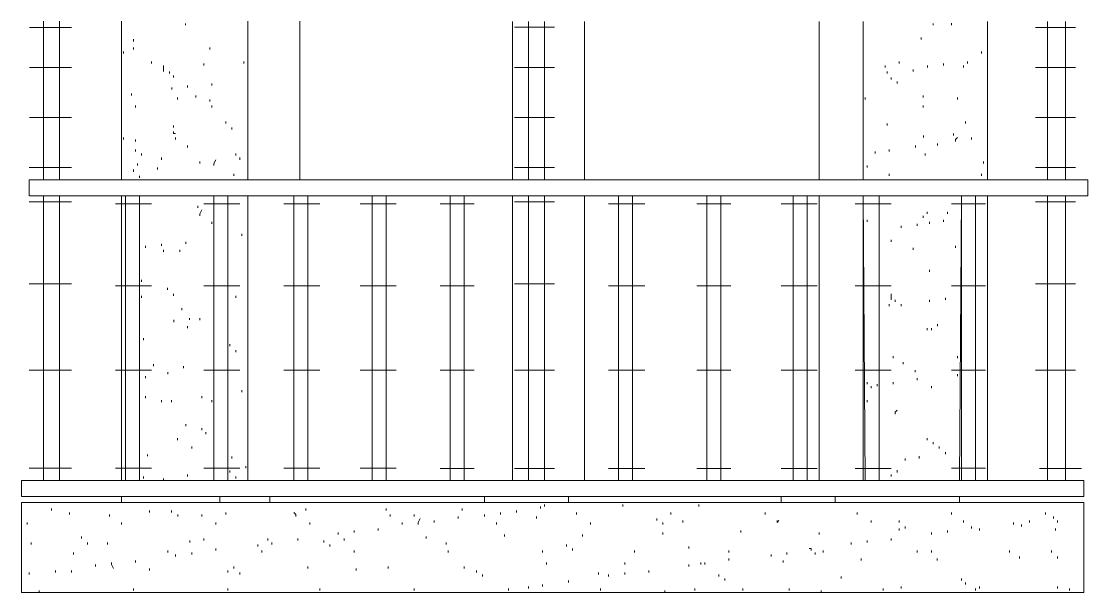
# Model space of a CAD drawing. Header units: millimetres. Extents: x -84511 to -57795, y -17083 to -534.
# Drawn here: x -73270 to -71247, y -8865 to -7780 of the extents above; entities that cross this region are included whole.
import ezdxf

# ---------------------------------------------------------------- set-up
doc = ezdxf.new("R2010")
doc.units = ezdxf.units.MM
doc.layers.add('A-POR-___-___-EXI', color=250, linetype='Continuous', lineweight=25)

msp = doc.modelspace()

# ---------------------------------------------------------------- linework, layer by layer
at = {"layer": 'A-POR-___-___-EXI', "color": 18, "lineweight": 9}
for p, q in [((-72958.4, -7788), (-72958.4, -7784.3)), ((-71539.6, -7788), (-71539.6, -7784.3)), ((-71505.3, -7788), (-71505.3, -7784.2)), ((-71562.4, -7814.7), (-71562.4, -7810.9)), ((-73057.3, -7818.5), (-73057.3, -7814.6)), ((-73057.3, -7833.6), (-73057.3, -7829.9)), ((-72912.7, -7833.6), (-72912.7, -7829.9)), ((-71448.3, -7841.3), (-71448.3, -7837.5)), ((-71436.9, -7848.9), (-71436.9, -7845.1)), ((-73023, -7860.4), (-73023, -7856.5)), ((-72924.1, -7864.2), (-72924.1, -7860.3)), ((-72848, -7860.4), (-72848, -7856.5)), ((-71630.9, -7868), (-71630.9, -7864.1)), ((-71604.2, -7860.4), (-71604.2, -7856.5)), ((-71550.9, -7867.9), (-71550.9, -7864.2)), ((-71520.6, -7864.2), (-71520.6, -7860.3)), ((-71482.5, -7868), (-71482.5, -7864.1)), ((-71474.9, -7860.3), (-71474.9, -7856.5)), ((-72988.8, -7879.4), (-72988.8, -7875.6)), ((-72981.2, -7886.9), (-72981.2, -7883.2)), ((-71627, -7879.3), (-71627, -7875.5)), ((-71619.4, -7890.7), (-71619.4, -7886.9)), ((-71577.6, -7875.5), (-71577.6, -7871.7)), ((-72984.9, -7909.8), (-72984.9, -7906)), ((-72954.6, -7906), (-72954.6, -7902.1)), ((-72908.9, -7902.1), (-72908.9, -7898.3)), ((-71608.1, -7898.4), (-71608.1, -7894.6)), ((-73061, -7921.1), (-73061, -7917.4)), ((-72939.4, -7925), (-72939.4, -7921.2)), ((-72912.8, -7932.6), (-72912.8, -7928.8)), ((-71668.9, -7928.8), (-71668.9, -7925)), ((-71558.6, -7924.9), (-71558.6, -7921.2)), ((-71493.9, -7928.8), (-71493.9, -7925)), ((-73053.5, -7944), (-73053.5, -7940.2)), ((-72909, -7944), (-72909, -7940.2)), ((-71558.6, -7944), (-71558.6, -7940.2)), ((-72882.3, -7974.4), (-72882.3, -7970.6)), ((-71478.7, -7974.4), (-71478.7, -7970.7)), ((-72981.2, -7982), (-72981.2, -7978.2)), ((-72870.8, -7985.8), (-72870.8, -7982.1)), ((-71627, -7978.2), (-71627, -7974.4)), ((-73076.3, -8004.9), (-73076.3, -8001)), ((-73053.5, -8008.7), (-73053.5, -8004.9)), ((-72977.4, -8004.9), (-72977.4, -8001.1)), ((-71558.5, -8001.1), (-71558.5, -7997.2)), ((-71531.9, -8016.2), (-71531.9, -8012.5)), ((-71501.5, -7997.3), (-71501.5, -7993.5)), ((-71467.3, -8004.9), (-71467.3, -8001)), ((-73053.4, -8027.7), (-73053.4, -8023.9)), ((-73042.1, -8035.2), (-73042.1, -8031.5)), ((-72954.6, -8020), (-72954.6, -8016.2)), ((-72863.2, -8035.3), (-72863.2, -8031.5)), ((-71649.8, -8031.5), (-71649.8, -8027.7)), ((-71623.2, -8027.7), (-71623.2, -8023.8)), ((-71573.7, -8020), (-71573.7, -8016.3)), ((-71554.8, -8035.3), (-71554.8, -8031.5)), ((-73049.6, -8054.3), (-73049.6, -8050.5)), ((-72931.7, -8050.5), (-72931.7, -8046.6)), ((-72855.6, -8043), (-72855.6, -8039.1)), ((-71444.4, -8050.5), (-71444.4, -8046.7)), ((-73057.2, -8065.8), (-73057.2, -8061.9)), ((-73045.8, -8077.1), (-73045.8, -8073.3)), ((-73011.6, -8061.9), (-73011.6, -8058.1)), ((-72867, -8073.3), (-72867, -8069.5)), ((-71665.1, -8058.1), (-71665.1, -8054.2)), ((-71623.3, -8073.3), (-71623.3, -8069.5)), ((-71448.3, -8073.3), (-71448.3, -8069.5)), ((-72935.6, -8134.1), (-72935.6, -8130.4)), ((-71558.6, -8153.1), (-71558.6, -8149.4)), ((-71551, -8145.6), (-71551, -8141.8)), ((-71512.9, -8145.6), (-71512.9, -8141.7)), ((-72908.9, -8164.6), (-72908.9, -8160.9)), ((-71665.1, -8160.9), (-71665.1, -8157)), ((-71600.4, -8172.2), (-71600.4, -8168.5)), ((-71570, -8168.5), (-71570, -8164.7)), ((-71547.1, -8164.6), (-71547.1, -8160.8)), ((-71520.6, -8160.8), (-71520.6, -8157)), ((-72878.5, -8187.4), (-72878.5, -8183.7)), ((-72851.9, -8187.5), (-72851.9, -8183.6)), ((-71619.4, -8198.9), (-71619.4, -8195.1)), ((-73034.4, -8210.3), (-73034.4, -8206.4)), ((-73004.1, -8206.4), (-73004.1, -8202.6)), ((-73000.2, -8217.8), (-73000.2, -8214.1)), ((-72969.7, -8217.8), (-72969.7, -8214)), ((-72958.3, -8202.6), (-72958.3, -8198.8)), ((-71577.7, -8214.1), (-71577.7, -8210.3)), ((-71497.7, -8210.2), (-71497.7, -8206.4)), ((-71547.1, -8255.9), (-71547.1, -8252)), ((-73042, -8274.9), (-73042, -8271.1)), ((-72992.6, -8290.1), (-72992.6, -8286.3)), ((-71642.3, -8286.4), (-71642.3, -8282.6)), ((-73042, -8305.4), (-73042, -8301.5)), ((-72981.2, -8301.6), (-72981.2, -8297.7)), ((-72863.3, -8305.4), (-72863.3, -8301.5)), ((-71611.9, -8312.9), (-71611.9, -8309.1)), ((-71600.4, -8320.6), (-71600.4, -8316.8)), ((-71547.1, -8313), (-71547.1, -8309.2)), ((-71516.8, -8309.2), (-71516.8, -8305.3)), ((-72965.9, -8328.2), (-72965.9, -8324.4)), ((-71623.2, -8320.6), (-71623.2, -8316.8)), ((-72981.1, -8351), (-72981.1, -8347.1)), ((-72950.8, -8347.1), (-72950.8, -8343.4)), ((-72931.7, -8347.2), (-72931.7, -8343.4)), ((-72905.2, -8343.4), (-72905.2, -8339.6)), ((-71531.9, -8358.6), (-71531.9, -8354.8)), ((-72954.6, -8362.5), (-72954.6, -8358.6)), ((-71551, -8366.2), (-71551, -8362.4)), ((-71543.3, -8366.2), (-71543.3, -8362.4)), ((-73038.2, -8385.3), (-73038.2, -8381.5)), ((-72874.6, -8396.6), (-72874.6, -8392.8)), ((-72863.3, -8408.1), (-72863.3, -8404.3)), ((-71615.7, -8419.5), (-71615.7, -8415.7)), ((-71493.9, -8419.5), (-71493.9, -8415.6)), ((-73019.2, -8434.7), (-73019.2, -8430.9)), ((-72962.2, -8438.5), (-72962.2, -8434.7)), ((-71596.6, -8430.9), (-71596.6, -8427.1)), ((-73034.4, -8457.5), (-73034.4, -8453.7)), ((-72992.5, -8449.9), (-72992.5, -8446.1)), ((-71573.8, -8446.1), (-71573.8, -8442.2)), ((-71570, -8461.3), (-71570, -8457.5)), ((-71494, -8453.7), (-71494, -8449.8)), ((-71665.1, -8468.9), (-71665.1, -8465.1)), ((-71657.5, -8476.6), (-71657.5, -8472.7)), ((-71646.1, -8472.7), (-71646.1, -8469)), ((-71615.7, -8469), (-71615.7, -8465.1)), ((-71543.3, -8476.6), (-71543.3, -8472.8)), ((-73034.5, -8495.5), (-73034.5, -8491.7)), ((-72928, -8495.6), (-72928, -8491.8)), ((-72851.9, -8484.1), (-72851.9, -8480.3)), ((-73004.1, -8503.1), (-73004.1, -8499.3)), ((-72985, -8503.2), (-72985, -8499.3)), ((-72908.9, -8503.1), (-72908.9, -8499.3)), ((-71665.1, -8503.1), (-71665.1, -8499.3)), ((-72958.3, -8548.8), (-72958.3, -8545)), ((-72927.9, -8556.4), (-72927.9, -8552.6)), ((-72973.6, -8575.4), (-72973.6, -8571.6)), ((-72920.3, -8564), (-72920.3, -8560.3)), ((-72946.9, -8590.7), (-72946.9, -8586.9)), ((-71528.2, -8590.7), (-71528.2, -8586.9)), ((-71516.8, -8602), (-71516.8, -8598.2)), ((-73030.6, -8605.8), (-73030.6, -8602.1)), ((-72870.8, -8609.7), (-72870.8, -8605.9)), ((-71592.9, -8613.5), (-71592.9, -8609.7)), ((-71566.2, -8609.7), (-71566.2, -8605.8)), ((-72954.6, -8643.9), (-72954.6, -8640.1)), ((-72874.7, -8636.3), (-72874.7, -8632.5)), ((-72844.3, -8628.6), (-72844.3, -8624.8)), ((-71619.5, -8643.8), (-71619.5, -8640.1)), ((-71608.1, -8636.3), (-71608.1, -8632.4)), ((-71490.2, -8632.4), (-71490.2, -8628.7)), ((-73038.3, -8647.6), (-73038.3, -8643.8)), ((-73000.2, -8651.4), (-73000.2, -8647.7)), ((-72863.3, -8647.6), (-72863.3, -8643.8)), ((-72285.1, -8704.7), (-72285.1, -8700.9)), ((-72277.5, -8701), (-72277.5, -8697.2)), ((-72129.1, -8701), (-72129.1, -8697.2)), ((-71984.6, -8701), (-71984.6, -8697.2)), ((-73213.2, -8708.6), (-73213.2, -8704.8)), ((-73178.9, -8716.2), (-73178.9, -8712.3)), ((-73102.9, -8719.9), (-73102.9, -8716.2)), ((-73026.8, -8712.3), (-73026.8, -8708.5)), ((-72985, -8712.3), (-72985, -8708.6)), ((-72973.5, -8719.9), (-72973.5, -8716.1)), ((-72927.9, -8719.9), (-72927.9, -8716.2)), ((-72882.3, -8716.2), (-72882.3, -8712.3)), ((-72730.1, -8708.5), (-72730.1, -8704.7)), ((-72577.9, -8708.5), (-72577.9, -8704.7)), ((-72570.4, -8719.9), (-72570.4, -8716.2)), ((-72524.7, -8719.9), (-72524.7, -8716.1)), ((-72441.1, -8723.7), (-72441.1, -8719.9)), ((-72433.4, -8708.5), (-72433.4, -8704.7)), ((-72391.6, -8719.9), (-72391.6, -8716.2)), ((-72361.2, -8716.2), (-72361.2, -8712.4)), ((-72330.7, -8712.4), (-72330.7, -8708.5)), ((-72292.7, -8723.8), (-72292.7, -8719.9)), ((-72216.6, -8716.2), (-72216.6, -8712.4)), ((-72037.8, -8716.2), (-72037.8, -8712.4)), ((-71859, -8716.2), (-71859, -8712.4)), ((-71684.1, -8716.2), (-71684.1, -8712.4)), ((-71505.3, -8716.2), (-71505.3, -8712.4)), ((-71326.6, -8716.2), (-71326.6, -8712.4)), ((-71311.4, -8723.7), (-71311.4, -8719.9)), ((-73258.9, -8735.2), (-73258.9, -8731.4)), ((-73080.1, -8735.2), (-73080.1, -8731.4)), ((-72901.3, -8735.2), (-72901.3, -8731.4)), ((-72722.5, -8735.2), (-72722.5, -8731.4)), ((-72547.5, -8735.2), (-72547.5, -8731.4)), ((-72486.7, -8731.4), (-72486.7, -8727.5)), ((-72368.8, -8735.2), (-72368.8, -8731.4)), ((-72190, -8735.2), (-72190, -8731.4)), ((-72064.4, -8727.6), (-72064.4, -8723.8)), ((-72053.1, -8735.2), (-72053.1, -8731.4)), ((-72015, -8731.4), (-72015, -8727.5)), ((-71657.4, -8731.4), (-71657.4, -8727.5)), ((-71604.2, -8731.4), (-71604.2, -8727.6)), ((-71592.8, -8742.8), (-71592.8, -8738.9)), ((-71482.5, -8731.4), (-71482.5, -8727.5)), ((-71467.2, -8742.8), (-71467.2, -8739)), ((-71387.5, -8735.2), (-71387.5, -8731.4)), ((-71372.2, -8738.9), (-71372.2, -8735.1)), ((-71357, -8731.4), (-71357, -8727.5)), ((-71303.8, -8731.4), (-71303.8, -8727.5)), ((-73156.1, -8761.9), (-73156.1, -8758)), ((-72924.1, -8765.6), (-72924.1, -8761.9)), ((-72802.4, -8765.6), (-72802.4, -8761.8)), ((-72745.4, -8765.6), (-72745.4, -8761.8)), ((-72669.3, -8754.2), (-72669.3, -8750.3)), ((-72657.8, -8765.6), (-72657.8, -8761.8)), ((-72638.8, -8750.3), (-72638.8, -8746.6)), ((-72593.2, -8746.6), (-72593.2, -8742.8)), ((-72501.9, -8761.8), (-72501.9, -8758)), ((-72353.5, -8758), (-72353.5, -8754.1)), ((-72205.2, -8758), (-72205.2, -8754.1)), ((-72053.1, -8754.1), (-72053.1, -8750.4)), ((-71904.7, -8750.4), (-71904.7, -8746.6)), ((-71756.4, -8754.1), (-71756.4, -8750.4)), ((-71619.4, -8765.6), (-71619.4, -8761.8)), ((-71604.2, -8746.6), (-71604.2, -8742.8)), ((-71543.3, -8754.2), (-71543.3, -8750.3)), ((-71513, -8750.3), (-71513, -8746.5)), ((-71452.1, -8746.6), (-71452.1, -8742.8)), ((-71307.6, -8746.6), (-71307.6, -8742.8)), ((-73251.3, -8773.2), (-73251.3, -8769.4)), ((-73144.8, -8773.2), (-73144.8, -8769.4)), ((-73106.7, -8773.2), (-73106.7, -8769.4)), ((-72950.7, -8769.4), (-72950.7, -8765.6)), ((-72901.3, -8784.6), (-72901.3, -8780.8)), ((-72821.4, -8777), (-72821.4, -8773.3)), ((-72794.8, -8773.3), (-72794.8, -8769.4)), ((-72695.9, -8769.4), (-72695.9, -8765.6)), ((-72684.5, -8777), (-72684.5, -8773.2)), ((-72463.9, -8773.2), (-72463.9, -8769.4)), ((-72235.7, -8777), (-72235.7, -8773.2)), ((-72224.2, -8784.7), (-72224.2, -8780.8)), ((-72003.6, -8780.8), (-72003.6, -8777)), ((-71695.5, -8773.2), (-71695.5, -8769.5)), ((-71665.1, -8769.5), (-71665.1, -8765.6)), ((-73171.3, -8792.3), (-73171.3, -8788.5)), ((-72992.5, -8788.5), (-72992.5, -8784.6)), ((-72977.4, -8796.1), (-72977.4, -8792.3)), ((-72947, -8792.3), (-72947, -8788.4)), ((-72813.9, -8788.5), (-72813.9, -8784.6)), ((-72638.8, -8788.5), (-72638.8, -8784.6)), ((-72460.1, -8788.5), (-72460.1, -8784.6)), ((-72281.3, -8788.5), (-72281.3, -8784.6)), ((-72106.4, -8788.5), (-72106.4, -8784.6)), ((-71927.6, -8788.5), (-71927.6, -8784.6)), ((-71927.5, -8803.6), (-71927.5, -8799.8)), ((-71847.6, -8796), (-71847.6, -8792.3)), ((-71817.3, -8792.3), (-71817.3, -8788.4)), ((-71764, -8792.2), (-71764, -8788.4)), ((-71748.8, -8788.5), (-71748.8, -8784.6)), ((-71676.5, -8803.6), (-71676.5, -8799.9)), ((-71570, -8788.5), (-71570, -8784.6)), ((-71543.3, -8788.4), (-71543.3, -8784.6)), ((-71532, -8803.6), (-71532, -8799.9)), ((-71395, -8788.5), (-71395, -8784.6)), ((-71376, -8799.9), (-71376, -8796.1)), ((-71315.1, -8788.4), (-71315.1, -8784.6)), ((-71303.7, -8799.9), (-71303.7, -8796)), ((-73129.6, -8815.1), (-73129.6, -8811.2)), ((-73053.5, -8807.4), (-73053.5, -8803.6)), ((-73026.8, -8822.7), (-73026.8, -8818.9)), ((-72867.1, -8818.8), (-72867.1, -8815)), ((-72726.3, -8818.9), (-72726.3, -8815)), ((-72635.1, -8822.6), (-72635.1, -8818.8)), ((-72574.1, -8818.9), (-72574.1, -8815)), ((-72429.6, -8818.9), (-72429.6, -8815)), ((-72406.8, -8826.5), (-72406.8, -8822.6)), ((-72273.6, -8811.2), (-72273.6, -8807.4)), ((-72125.3, -8811.2), (-72125.3, -8807.4)), ((-72079.7, -8826.4), (-72079.7, -8822.6)), ((-72003.6, -8815.1), (-72003.6, -8811.3)), ((-71980.8, -8811.2), (-71980.8, -8807.4)), ((-71973.1, -8811.3), (-71973.1, -8807.4)), ((-71824.8, -8807.4), (-71824.8, -8803.6)), ((-73255.1, -8830.2), (-73255.1, -8826.4)), ((-73205.7, -8826.4), (-73205.7, -8822.7)), ((-73175.2, -8826.5), (-73175.2, -8822.7)), ((-72878.4, -8826.5), (-72878.4, -8822.7)), ((-72855.7, -8830.3), (-72855.7, -8826.5)), ((-72395.4, -8834.1), (-72395.4, -8830.3)), ((-72231.8, -8845.4), (-72231.8, -8841.7)), ((-72174.8, -8830.3), (-72174.8, -8826.5)), ((-72155.8, -8834.1), (-72155.8, -8830.2)), ((-72125.3, -8830.2), (-72125.3, -8826.4)), ((-71946.5, -8834.1), (-71946.5, -8830.3)), ((-71935.2, -8841.6), (-71935.2, -8837.8)), ((-71714.6, -8837.8), (-71714.6, -8834)), ((-71486.4, -8841.7), (-71486.4, -8837.8)), ((-71254.3, -8845.5), (-71254.3, -8841.7)), ((-73236.1, -8864.5), (-73236.1, -8860.7)), ((-73057.3, -8860.7), (-73057.3, -8856.9)), ((-72878.5, -8860.7), (-72878.5, -8856.9)), ((-72703.5, -8860.7), (-72703.5, -8856.9)), ((-72524.7, -8860.7), (-72524.7, -8856.9)), ((-72345.9, -8860.7), (-72345.9, -8856.9)), ((-72307.9, -8856.9), (-72307.9, -8853.1)), ((-72281.3, -8853.1), (-72281.3, -8849.2)), ((-72171, -8860.7), (-72171, -8856.9)), ((-72049.2, -8864.5), (-72049.2, -8860.7)), ((-71992.2, -8860.7), (-71992.2, -8856.9)), ((-71900.9, -8860.7), (-71900.9, -8856.8)), ((-71813.4, -8860.7), (-71813.4, -8856.9)), ((-71752.6, -8864.5), (-71752.6, -8860.7)), ((-71634.6, -8860.7), (-71634.6, -8856.9)), ((-71600.4, -8856.8), (-71600.4, -8853.1)), ((-71478.7, -8849.3), (-71478.7, -8845.5)), ((-71459.7, -8860.7), (-71459.7, -8856.9)), ((-71452.1, -8856.8), (-71452.1, -8853.1)), ((-71303.7, -8856.8), (-71303.7, -8853.1)), ((-71280.9, -8860.7), (-71280.9, -8856.9))]:
    msp.add_line(p, q, dxfattribs=at)
at = {"layer": 'A-POR-___-___-EXI', "color": 18, "lineweight": 9, "flags": 128}
for points in [[(-73228.4, -7780.4), (-73228.4, -8080.9)], [(-73080.1, -8080.9), (-73080.1, -7780.4)], [(-72840.4, -8080.9), (-72840.4, -7780.4)], [(-72741.5, -7780.4), (-72741.5, -8080.9)], [(-72338.4, -8080.9), (-72338.4, -7780.5)], [(-72307.9, -7780.5), (-72307.9, -8080.9)], [(-72277.5, -7780.5), (-72277.5, -8080.9)], [(-72201.4, -7780.5), (-72201.4, -8080.9)], [(-71756.4, -8080.9), (-71756.4, -7780.5)], [(-71672.7, -8080.9), (-71672.7, -7780.5)], [(-71436.8, -8080.9), (-71436.8, -7780.5)], [(-71288.5, -7780.5), (-71288.5, -8080.9)], [(-73175.1, -7791.9), (-73255, -7791.9)], [(-72258.5, -7791.8), (-72334.5, -7791.8)], [(-71269.5, -7791.9), (-71345.6, -7791.9)], [(-73076.3, -7837.5), (-73076.3, -7841.4)], [(-73175.1, -7868), (-73255, -7868)], [(-72258.5, -7867.9), (-72334.5, -7867.9)], [(-71269.5, -7868), (-71345.6, -7868)], [(-72973.6, -7925), (-72973.6, -7928.8)], [(-73175.1, -7963), (-73255, -7963)], [(-72258.5, -7963), (-72334.5, -7963)], [(-71269.5, -7963), (-71345.6, -7963)], [(-73004, -8039.1), (-73004, -8043)], [(-73175.2, -8058.1), (-73255.1, -8058.1)], [(-72258.5, -8058.1), (-72334.5, -8058.1)], [(-71269.5, -8058.1), (-71345.5, -8058.1)], [(-73228.4, -8111.4), (-73228.4, -8651.4)], [(-73080.1, -8651.4), (-73080.1, -8111.4)], [(-73072.5, -8651.4), (-73072.5, -8111.4)], [(-73045.8, -8651.4), (-73045.8, -8111.4)], [(-72905.1, -8651.4), (-72905.1, -8111.4), (-72905.1, -8651.4), (-72905.1, -8111.4)], [(-72878.5, -8651.4), (-72878.5, -8111.4), (-72878.5, -8651.4), (-72878.5, -8111.4)], [(-72840.4, -8651.4), (-72840.4, -8111.4)], [(-72753, -8651.4), (-72753, -8111.4)], [(-72726.4, -8651.4), (-72726.4, -8111.4)], [(-72604.7, -8651.4), (-72604.7, -8111.4)], [(-72578, -8651.4), (-72578, -8111.4)], [(-72456.2, -8651.4), (-72456.2, -8111.4)], [(-72429.6, -8651.5), (-72429.6, -8111.4)], [(-72338.4, -8651.5), (-72338.4, -8111.4)], [(-72307.9, -8111.4), (-72307.9, -8651.5)], [(-72277.5, -8111.4), (-72277.5, -8651.5)], [(-72201.4, -8111.4), (-72201.4, -8651.5)], [(-72136.8, -8651.5), (-72136.8, -8111.4)], [(-72110.2, -8651.5), (-72110.2, -8111.4)], [(-71969.3, -8651.5), (-71969.3, -8111.4)], [(-71942.7, -8651.5), (-71942.7, -8111.4)], [(-71805.8, -8651.5), (-71805.8, -8111.4)], [(-71779.2, -8651.5), (-71779.2, -8111.4)], [(-71756.4, -8651.5), (-71756.4, -8111.4)], [(-71642.2, -8651.5), (-71642.2, -8111.4)], [(-71459.7, -8651.5), (-71459.7, -8111.4)], [(-71436.9, -8651.5), (-71436.9, -8111.4)], [(-71288.5, -8111.4), (-71288.5, -8651.5)], [(-73175.2, -8122.7), (-73255.1, -8122.7)], [(-73023, -8126.5), (-73091.5, -8126.5)], [(-72855.7, -8126.5), (-72924.1, -8126.5)], [(-72703.5, -8126.5), (-72772, -8126.5)], [(-72558.9, -8126.5), (-72627.5, -8126.5)], [(-72410.7, -8126.6), (-72475.3, -8126.6)], [(-72258.5, -8122.8), (-72334.5, -8122.8)], [(-72087.3, -8126.6), (-72155.8, -8126.6)], [(-71923.7, -8126.6), (-71988.4, -8126.6)], [(-71760.2, -8126.6), (-71828.6, -8126.6)], [(-71619.4, -8126.6), (-71688, -8126.6)], [(-71440.6, -8126.6), (-71505.4, -8126.6)], [(-71269.5, -8122.8), (-71345.5, -8122.8)], [(-73175.2, -8278.7), (-73255.1, -8278.7)], [(-73023, -8282.5), (-73091.5, -8282.5)], [(-72855.7, -8282.5), (-72924.1, -8282.5)], [(-72703.5, -8282.5), (-72772, -8282.5)], [(-72558.9, -8282.5), (-72627.5, -8282.5)], [(-72410.7, -8282.5), (-72475.3, -8282.5)], [(-72258.5, -8278.7), (-72334.5, -8278.7)], [(-72087.3, -8282.6), (-72155.8, -8282.6)], [(-71923.7, -8282.6), (-71988.4, -8282.6)], [(-71760.2, -8282.6), (-71828.6, -8282.6)], [(-71619.4, -8282.6), (-71688, -8282.6)], [(-71440.6, -8282.5), (-71505.4, -8282.5)], [(-71269.5, -8278.7), (-71345.5, -8278.7)], [(-73175.2, -8442.3), (-73255.1, -8442.3)], [(-73023, -8442.3), (-73091.5, -8442.3)], [(-72855.7, -8442.3), (-72924.1, -8442.3)], [(-72703.5, -8442.3), (-72772, -8442.3)], [(-72558.9, -8442.3), (-72627.5, -8442.3)], [(-72410.7, -8442.3), (-72475.3, -8442.3)], [(-72258.5, -8442.2), (-72334.5, -8442.2)], [(-72087.3, -8442.2), (-72155.8, -8442.2)], [(-71923.7, -8442.2), (-71988.4, -8442.2)], [(-71760.2, -8442.2), (-71828.6, -8442.2)], [(-71619.4, -8442.2), (-71688, -8442.2)], [(-71440.6, -8442.3), (-71505.4, -8442.3)], [(-71269.5, -8442.2), (-71345.5, -8442.2)], [(-73175.2, -8628.6), (-73255.1, -8628.6)], [(-73023, -8628.6), (-73091.5, -8628.6)], [(-72855.7, -8628.6), (-72924.1, -8628.6)], [(-72703.5, -8628.6), (-72772, -8628.6)], [(-72558.9, -8628.6), (-72627.5, -8628.6)], [(-72410.7, -8628.7), (-72475.3, -8628.7)], [(-72258.5, -8628.7), (-72334.5, -8628.7)], [(-72087.3, -8628.7), (-72155.8, -8628.7)], [(-71988.4, -8628.7), (-71923.8, -8628.7)], [(-71760.2, -8628.7), (-71828.6, -8628.7)], [(-71619.4, -8628.7), (-71688, -8628.7)], [(-71440.6, -8628.6), (-71505.4, -8628.6)], [(-71258.1, -8628.7), (-71337.9, -8628.7)], [(-73270.2, -8693.4), (-73270.2, -8864.5)], [(-73080.1, -8693.4), (-73080.1, -8681.9)], [(-72893.7, -8693.4), (-72893.7, -8681.9)], [(-72798.6, -8681.9), (-72798.6, -8693.4)], [(-72391.6, -8693.3), (-72391.6, -8681.9)], [(-72231.8, -8681.9), (-72231.8, -8693.3)], [(-71725.9, -8693.3), (-71725.9, -8681.9)], [(-71490.1, -8693.3), (-71490.1, -8681.9)]]:
    msp.add_lwpolyline(points, close=True, dxfattribs=at)
for points in [[(-71322.7, -8080.9), (-71322.7, -7780.5), (-71322.7, -8080.9), (-73198, -8080.9), (-73198, -7780.4), (-73198, -8080.9)], [(-73000.2, -7875.5), (-73000.2, -7871.7), (-73000.2, -7864.1)], [(-72977.4, -7993.4), (-72981.2, -7993.4), (-72981.2, -7989.7)], [(-71497.7, -8008.7), (-71497.7, -8004.9), (-71493.9, -8001.1)], [(-72905.1, -8054.3), (-72905.1, -8050.5), (-72901.3, -8043)], [(-73255.1, -8111.4), (-73255.1, -8080.9), (-71246.7, -8080.9), (-71246.7, -8111.3), (-73255, -8111.3)], [(-71322.7, -8111.4), (-71322.7, -8651.5), (-71322.7, -8111.3), (-73198, -8111.3), (-73198, -8651.4), (-73198, -8111.4)], [(-71668.9, -8651.5), (-71672.7, -8111.4), (-71668.9, -8651.5), (-71672.7, -8111.4), (-71672.7, -8651.5)], [(-71490.1, -8651.5), (-71486.4, -8111.4), (-71490.1, -8651.5), (-71486.4, -8111.4), (-71486.4, -8651.5)], [(-72931.8, -8149.4), (-72931.8, -8145.6), (-72927.9, -8137.9)], [(-71619.4, -8309.1), (-71619.4, -8305.3), (-71619.5, -8297.7)], [(-71611.9, -8526), (-71611.9, -8522.2), (-71608.1, -8518.4)], [(-71551, -8571.6), (-71551, -8575.4), (-71551, -8571.6)], [(-71539.6, -8583), (-71539.6, -8583), (-71539.6, -8579.2)], [(-73270.2, -8651.4), (-73270.2, -8681.9), (-71254.3, -8681.9), (-73270.2, -8681.9), (-73270.2, -8651.4)], [(-71254.3, -8681.9), (-71254.3, -8651.5), (-73270.2, -8651.5), (-71254.3, -8651.5), (-71254.3, -8681.9)], [(-71254.3, -8693.3), (-71254.3, -8864.5), (-73270.2, -8864.5), (-71254.3, -8864.5), (-71254.3, -8693.3), (-73270.2, -8693.3), (-71254.3, -8693.3)], [(-71828.6, -8693.3), (-71828.6, -8693.3), (-71828.6, -8681.9), (-71828.6, -8693.3)], [(-72749.1, -8719.9), (-72749.1, -8716.2), (-72752.9, -8712.3)], [(-72517.1, -8735.2), (-72517.1, -8731.3), (-72513.4, -8723.8)], [(-71832.5, -8727.6), (-71836.2, -8731.4), (-71836.2, -8727.5)], [(-71771.5, -8784.6), (-71771.5, -8780.8), (-71775.4, -8780.9)], [(-73095.4, -8818.8), (-73099.1, -8811.2), (-73099.1, -8807.4)]]:
    msp.add_lwpolyline(points, dxfattribs=at)

doc.saveas('drawing.dxf')
